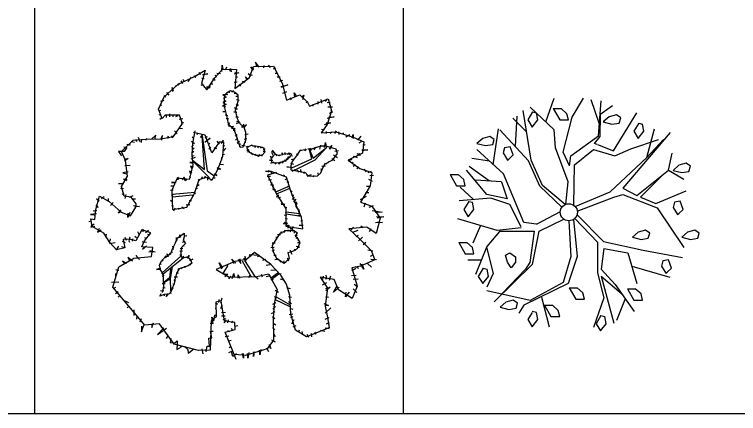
# Model space of a CAD drawing. Header units: millimetres. Extents: x -4017 to 59953, y -688 to 66564.
# Drawn here: x 28710 to 32914, y 9376 to 11690 of the extents above; entities that cross this region are included whole.
import ezdxf

# ---------------------------------------------------------------- set-up
doc = ezdxf.new("R2010")
doc.units = ezdxf.units.MM
doc.layers.add('www.cad-blocks.net', color=7, linetype='Continuous')

# ---------------------------------------------------------------- blocks, each defined once
blk = doc.blocks.new('A$C516926BB')
for p, q in [((31.2861, 38.5194), (31.2861, 0)), ((33.426, 38.5194), (33.426, 0)), ((0, 0), (62.4121, 0))]:
    blk.add_line(p, q)
blk = doc.blocks.new('A$C0AA8031D')
for p, q in [((0.9675, 1.7257), (0.9731, 1.6989)), ((0.9876, 1.6967), (0.9675, 1.7257)), ((0.7312, 1.6344), (0.7754, 1.6848)), ((0.7714, 1.671), (0.7736, 1.7089)), ((0.7736, 1.7089), (0.777, 1.6833)), ((0.7754, 1.6848), (0.8565, 1.6828)), ((0.7926, 1.6811), (0.8004, 1.6978)), ((0.8193, 1.6744), (0.8227, 1.6889)), ((0.8227, 1.6889), (0.826, 1.6688)), ((0.8565, 1.6828), (0.8466, 1.5732)), ((0.9326, 1.6374), (0.9564, 1.6998)), ((0.9408, 1.6978), (0.9575, 1.6844)), ((0.953, 1.6766), (0.9408, 1.6978)), ((0.9564, 1.6998), (1.0713, 1.7034)), ((1.0154, 1.7067), (1.0132, 1.6922)), ((1.04, 1.7078), (1.0533, 1.6944)), ((1.0713, 1.7034), (1.1221, 1.6038)), ((1.0723, 1.6878), (1.0845, 1.6922)), ((0.518, 1.5989), (0.6136, 1.6429)), ((0.6093, 1.6464), (0.6203, 1.6381)), ((0.6136, 1.6429), (0.6741, 1.6786)), ((0.641, 1.667), (0.6465, 1.6533)), ((0.6741, 1.6786), (0.6545, 1.6014)), ((0.6589, 1.6546), (0.6905, 1.6588)), ((0.6905, 1.6588), (0.6616, 1.6519)), ((0.7335, 1.6521), (0.7391, 1.6387)), ((0.7436, 1.6621), (0.7647, 1.6599)), ((0.8706, 1.6643), (0.8427, 1.6554)), ((0.8472, 1.6655), (0.8706, 1.6643)), ((0.8505, 1.6409), (0.8628, 1.6398)), ((0.9085, 1.6398), (0.9252, 1.6253)), ((0.9196, 1.6242), (0.9085, 1.6398)), ((0.9252, 1.6577), (0.9475, 1.6498)), ((0.9408, 1.6454), (0.9252, 1.6577)), ((1.0812, 1.661), (1.0923, 1.6621)), ((1.0934, 1.6398), (1.1113, 1.6398)), ((0.4361, 1.5239), (0.518, 1.5989)), ((0.524, 1.5927), (0.5185, 1.6023)), ((0.5461, 1.6023), (0.5364, 1.6175)), ((0.5557, 1.6092), (0.5474, 1.6243)), ((0.5928, 1.6381), (0.5749, 1.6133)), ((0.652, 1.5927), (0.6657, 1.5982)), ((0.6545, 1.6014), (0.6845, 1.5651)), ((0.6561, 1.6326), (0.6699, 1.6312)), ((0.6845, 1.5651), (0.7312, 1.6344)), ((0.7023, 1.5763), (0.7057, 1.6008)), ((0.7057, 1.6008), (0.719, 1.5997)), ((0.7202, 1.6309), (0.7324, 1.6209)), ((0.8427, 1.6097), (0.8617, 1.6119)), ((0.8466, 1.5732), (0.9326, 1.6374)), ((0.8895, 1.6153), (0.9062, 1.6097)), ((1.109, 1.6164), (1.1269, 1.6209)), ((1.1221, 1.6038), (1.1472, 1.5054)), ((0.4828, 1.5789), (0.4897, 1.5596)), ((0.4869, 1.5555), (0.4828, 1.5789)), ((0.502, 1.5927), (0.5062, 1.5844)), ((0.6845, 1.5852), (0.7023, 1.5763)), ((0.6934, 1.5707), (0.6845, 1.5852)), ((0.8222, 1.5599), (0.799, 1.5463)), ((0.8147, 1.5598), (0.8147, 1.548)), ((0.8454, 1.5521), (0.8222, 1.5599)), ((0.84, 1.5615), (0.8298, 1.5514)), ((0.8717, 1.5974), (0.8795, 1.5874)), ((1.1146, 1.5841), (1.1558, 1.5952)), ((1.1558, 1.5952), (1.1157, 1.5785)), ((1.1269, 1.5462), (1.1492, 1.5562)), ((0.4043, 1.4534), (0.4361, 1.5239)), ((0.4346, 1.5321), (0.447, 1.5252)), ((0.4498, 1.55), (0.4649, 1.5348)), ((0.7776, 1.5379), (0.7961, 1.5228)), ((0.8029, 1.5362), (0.7776, 1.5379)), ((0.7961, 1.5228), (0.7827, 1.5194)), ((0.7827, 1.5194), (0.7844, 1.5059)), ((0.7893, 1.5367), (0.7855, 1.5096)), ((0.8048, 1.5521), (0.7893, 1.5367)), ((0.799, 1.5463), (0.8029, 1.5362)), ((0.8433, 1.5447), (0.8551, 1.5464)), ((0.8667, 1.5347), (0.8454, 1.5521)), ((0.8534, 1.5278), (0.8686, 1.5278)), ((0.8667, 1.4999), (0.8667, 1.5347)), ((1.1472, 1.5054), (1.2254, 1.5357)), ((1.167, 1.5183), (1.1748, 1.5082)), ((1.1926, 1.5473), (1.2038, 1.5283)), ((1.196, 1.5239), (1.1926, 1.5473)), ((1.2254, 1.5357), (1.269, 1.4942)), ((1.2383, 1.5261), (1.2483, 1.535)), ((1.2483, 1.535), (1.2405, 1.5071)), ((0.4167, 1.4853), (0.4167, 1.4715)), ((0.4181, 1.5004), (0.436, 1.5046)), ((0.7961, 1.4806), (0.7759, 1.4722)), ((0.7759, 1.4722), (0.7928, 1.4688)), ((0.7945, 1.4991), (0.7776, 1.4924)), ((0.7776, 1.4924), (0.7844, 1.4873)), ((0.7844, 1.5059), (0.7945, 1.4991)), ((0.7844, 1.4873), (0.7961, 1.4806)), ((0.7855, 1.5096), (0.7855, 1.4689)), ((0.8512, 1.4477), (0.8667, 1.4999)), ((0.8568, 1.5093), (0.872, 1.5059)), ((0.8568, 1.484), (0.8686, 1.4772)), ((0.8669, 1.4722), (0.8568, 1.484)), ((1.2606, 1.4915), (1.2728, 1.4982)), ((1.269, 1.4942), (1.2813, 1.4713)), ((1.2813, 1.4713), (1.3891, 1.5127)), ((1.3029, 1.4703), (1.3018, 1.4826)), ((1.3296, 1.4979), (1.3296, 1.4827)), ((1.3515, 1.4878), (1.3481, 1.5096)), ((1.3733, 1.4979), (1.3834, 1.5113)), ((1.3834, 1.4911), (1.4002, 1.4945)), ((1.3891, 1.5127), (1.4086, 1.4426)), ((0.425, 1.3981), (0.4043, 1.4534)), ((0.4071, 1.4426), (0.4181, 1.4467)), ((0.7776, 1.4401), (0.7894, 1.4401)), ((0.7928, 1.4688), (0.7844, 1.4604)), ((0.7855, 1.4689), (0.7932, 1.438)), ((0.7932, 1.438), (0.8029, 1.3993)), ((0.8585, 1.4334), (0.8416, 1.4385)), ((0.8416, 1.4385), (0.8534, 1.4351)), ((0.845, 1.4604), (0.8602, 1.4553)), ((0.8619, 1.4503), (0.845, 1.4604)), ((0.8628, 1.3974), (0.8512, 1.4477)), ((1.4086, 1.4426), (1.3836, 1.364)), ((1.3868, 1.4659), (1.4137, 1.4676)), ((1.4137, 1.4356), (1.3952, 1.4272)), ((1.4053, 1.4457), (1.4137, 1.4356)), ((0.4071, 1.4206), (0.4181, 1.4247)), ((0.4126, 1.3958), (0.425, 1.4054)), ((0.4437, 1.4185), (0.425, 1.3981)), ((0.5262, 1.4192), (0.4437, 1.4185)), ((0.4498, 1.4054), (0.4511, 1.4164)), ((0.4704, 1.4082), (0.4704, 1.4261)), ((0.4883, 1.4082), (0.4897, 1.4206)), ((0.5048, 1.4096), (0.5185, 1.4164)), ((0.524, 1.3944), (0.5447, 1.3985)), ((0.5428, 1.3707), (0.5262, 1.4192)), ((0.7911, 1.4199), (0.8063, 1.4165)), ((0.7961, 1.3997), (0.8096, 1.3997)), ((0.8029, 1.3993), (0.8087, 1.3684)), ((0.8534, 1.4081), (0.8635, 1.4098)), ((0.8686, 1.4047), (0.8534, 1.4081)), ((0.8763, 1.3703), (0.8628, 1.3974)), ((1.4237, 1.4087), (1.3834, 1.3986)), ((1.3918, 1.4071), (1.4237, 1.4087)), ((0.4907, 1.2946), (0.5428, 1.3707)), ((0.5364, 1.3738), (0.5502, 1.3751)), ((0.8063, 1.3643), (0.8164, 1.3744)), ((0.8164, 1.3744), (0.8079, 1.3592)), ((0.8079, 1.3592), (0.8214, 1.3525)), ((0.8087, 1.3684), (0.8396, 1.3393)), ((0.8214, 1.3525), (0.84, 1.3525)), ((0.84, 1.3525), (0.8282, 1.3424)), ((0.8568, 1.3693), (0.8737, 1.3794)), ((0.8787, 1.3744), (0.8568, 1.3693)), ((0.8585, 1.3811), (0.8703, 1.3862)), ((0.8737, 1.3794), (0.8585, 1.3811)), ((0.9015, 1.3471), (0.8763, 1.3703)), ((0.8871, 1.3474), (0.9006, 1.366)), ((0.9158, 1.3626), (0.8871, 1.3474)), ((0.8989, 1.3457), (0.9158, 1.3626)), ((0.9111, 1.3181), (0.9015, 1.3471)), ((1.3836, 1.364), (1.3488, 1.3164)), ((1.4019, 1.3734), (1.3666, 1.3617)), ((1.3767, 1.3734), (1.4019, 1.3734)), ((0.4979, 1.3283), (0.5117, 1.3104)), ((0.5254, 1.3435), (0.5433, 1.3407)), ((0.6148, 1.3267), (0.6005, 1.2563)), ((0.6758, 1.3015), (0.6068, 1.3172)), ((0.6313, 1.3132), (0.6258, 1.3049)), ((0.6589, 1.3063), (0.6465, 1.2884)), ((0.8282, 1.3424), (0.8484, 1.3407)), ((0.8484, 1.3407), (0.8383, 1.3322)), ((0.8383, 1.3322), (0.8484, 1.3306)), ((0.8396, 1.3393), (0.8551, 1.3026)), ((0.8484, 1.3306), (0.8433, 1.3255)), ((0.8602, 1.3036), (0.8501, 1.2968)), ((0.9057, 1.3053), (0.9242, 1.3103)), ((0.9111, 1.2736), (0.9111, 1.3181)), ((1.3488, 1.3164), (1.4339, 1.3225)), ((1.3498, 1.3364), (1.3683, 1.3347)), ((1.3784, 1.323), (1.3784, 1.3129)), ((1.4103, 1.3196), (1.4002, 1.3112)), ((1.4288, 1.3129), (1.4372, 1.328)), ((1.4339, 1.3225), (1.5342, 1.2909)), ((1.4523, 1.3062), (1.4506, 1.3213)), ((1.4758, 1.3062), (1.4775, 1.3162)), ((1.4926, 1.2927), (1.5145, 1.3062)), ((1.5279, 1.286), (1.5347, 1.3062)), ((1.5347, 1.3062), (1.5347, 1.2826)), ((0.1886, 1.2083), (0.257, 1.2738)), ((0.2462, 1.2654), (0.2638, 1.261)), ((0.257, 1.2738), (0.33, 1.2784)), ((0.2726, 1.2786), (0.277, 1.2654)), ((0.2968, 1.2632), (0.288, 1.2896)), ((0.3053, 1.2788), (0.3026, 1.2595)), ((0.33, 1.2784), (0.4178, 1.2805)), ((0.3314, 1.2733), (0.3356, 1.2856)), ((0.3878, 1.3022), (0.3645, 1.2801)), ((0.3837, 1.2774), (0.3878, 1.3022)), ((0.4264, 1.3008), (0.4167, 1.2829)), ((0.4178, 1.2805), (0.4907, 1.2946)), ((0.4236, 1.2733), (0.4264, 1.3008)), ((0.4594, 1.2967), (0.4566, 1.2856)), ((0.4608, 1.2829), (0.4594, 1.2967)), ((0.48, 1.3008), (0.4855, 1.287)), ((0.5956, 1.2677), (0.6121, 1.254)), ((0.5997, 1.2925), (0.608, 1.287)), ((0.6585, 1.2976), (0.6859, 1.0945)), ((0.6713, 1.1036), (0.6585, 1.2976)), ((0.7043, 1.2843), (0.674, 1.2595)), ((0.6754, 1.287), (0.6878, 1.2953)), ((0.6897, 1.2624), (0.6758, 1.3015)), ((0.6767, 1.265), (0.7043, 1.2843)), ((0.7145, 1.1991), (0.6897, 1.2624)), ((0.7572, 1.2616), (0.7145, 1.1991)), ((0.7579, 1.2498), (0.7455, 1.2677)), ((0.7843, 1.2618), (0.7572, 1.2616)), ((0.7786, 1.2733), (0.7675, 1.2526)), ((0.7782, 1.1807), (0.7843, 1.2618)), ((0.8635, 1.285), (0.8518, 1.2732)), ((0.8551, 1.3026), (0.8667, 1.262)), ((0.8737, 1.2665), (0.8602, 1.2547)), ((0.8667, 1.262), (0.8783, 1.2329)), ((0.8957, 1.2349), (0.9111, 1.2736)), ((0.9023, 1.28), (0.9175, 1.2833)), ((0.904, 1.2631), (0.9107, 1.2614)), ((1.5342, 1.2909), (1.5966, 1.263)), ((1.5615, 1.2742), (1.58, 1.2961)), ((1.5699, 1.2574), (1.5834, 1.2658)), ((1.5966, 1.263), (1.589, 1.1981)), ((0.2023, 1.2346), (0.2199, 1.2302)), ((0.2199, 1.2302), (0.2045, 1.2082)), ((0.2199, 1.25), (0.2418, 1.2456)), ((0.6005, 1.2563), (0.597, 1.19)), ((0.597, 1.2347), (0.608, 1.2457)), ((0.5997, 1.2196), (0.6107, 1.2292)), ((0.696, 1.2498), (0.7029, 1.2554)), ((0.696, 1.2223), (0.7084, 1.2333)), ((0.7249, 1.2306), (0.7414, 1.2251)), ((0.7793, 1.2397), (0.7892, 1.2425)), ((0.7835, 1.2113), (0.7949, 1.2269)), ((0.877, 1.253), (0.8737, 1.2345)), ((0.8783, 1.2329), (0.8957, 1.2349)), ((0.8888, 1.2446), (0.9074, 1.2412)), ((0.9475, 1.2435), (0.9151, 1.2314)), ((0.9151, 1.2314), (0.9303, 1.2031)), ((0.9161, 1.2375), (0.9272, 1.2334)), ((0.9202, 1.2304), (0.9161, 1.2375)), ((0.9535, 1.2385), (0.9424, 1.2435)), ((0.9667, 1.2375), (0.9535, 1.2385)), ((0.9677, 1.2395), (0.9616, 1.2314)), ((0.9616, 1.2385), (0.9677, 1.2395)), ((0.993, 1.2344), (0.9667, 1.2375)), ((0.9839, 1.2375), (0.9798, 1.2284)), ((1.0172, 1.2274), (0.993, 1.2344)), ((1.0071, 1.2334), (0.995, 1.2274)), ((1.0112, 1.2213), (1.0233, 1.2233)), ((1.0223, 1.2031), (1.0172, 1.2274)), ((1.2571, 1.2233), (1.2529, 1.209)), ((1.2943, 1.2219), (1.2714, 1.2205)), ((1.2814, 1.2262), (1.2914, 1.2133)), ((1.3085, 1.2262), (1.2943, 1.2219)), ((1.302, 1.1687), (1.3822, 1.232)), ((1.3157, 1.2333), (1.3057, 1.2176)), ((1.3457, 1.2376), (1.3085, 1.2262)), ((1.3822, 1.232), (1.311, 1.1574)), ((1.3414, 1.2219), (1.3471, 1.2433)), ((1.3785, 1.2376), (1.3457, 1.2376)), ((1.3685, 1.2305), (1.3742, 1.259)), ((1.3742, 1.259), (1.3771, 1.229)), ((1.4356, 1.2219), (1.3785, 1.2376)), ((1.3971, 1.2219), (1.4099, 1.2419)), ((1.4099, 1.2419), (1.3985, 1.219)), ((1.4427, 1.1962), (1.4356, 1.2219)), ((1.5901, 1.2456), (1.6036, 1.249)), ((0.1715, 1.2082), (0.1891, 1.1818)), ((0.2045, 1.2082), (0.1715, 1.2082)), ((0.2121, 1.1544), (0.1886, 1.2083)), ((0.5956, 1.181), (0.6107, 1.1851)), ((0.597, 1.2003), (0.6093, 1.2085)), ((0.597, 1.19), (0.6042, 1.1279)), ((0.7491, 1.1034), (0.7782, 1.1807)), ((0.775, 1.19), (0.7878, 1.1928)), ((0.9293, 1.2172), (0.9161, 1.2142)), ((0.9161, 1.2142), (0.9242, 1.2162)), ((0.9333, 1.2071), (0.9181, 1.2041)), ((0.9303, 1.2031), (0.9697, 1.1869)), ((0.9424, 1.2021), (0.9384, 1.194)), ((0.9525, 1.194), (0.9454, 1.1879)), ((0.9697, 1.1909), (0.9576, 1.1859)), ((0.9697, 1.1869), (1.0061, 1.1869)), ((0.993, 1.1909), (0.9818, 1.1778)), ((0.9818, 1.1778), (0.9869, 1.1879)), ((1.0031, 1.1909), (1.0031, 1.1808)), ((1.0061, 1.1869), (1.0223, 1.2031)), ((1.0243, 1.2081), (1.0112, 1.2051)), ((1.0122, 1.2112), (1.0243, 1.2081)), ((1.0526, 1.1788), (1.0668, 1.1747)), ((1.0658, 1.1687), (1.0526, 1.1788)), ((1.0587, 1.1707), (1.0708, 1.1818)), ((1.0648, 1.2152), (1.0789, 1.194)), ((1.0648, 1.197), (1.0648, 1.2102)), ((1.0708, 1.1818), (1.0648, 1.197)), ((1.0718, 1.197), (1.0769, 1.2031)), ((1.0779, 1.1869), (1.083, 1.197)), ((1.0789, 1.194), (1.1022, 1.1849)), ((1.0911, 1.1909), (1.088, 1.1808)), ((1.1022, 1.1849), (1.1416, 1.196)), ((1.1022, 1.1879), (1.1072, 1.1818)), ((1.1224, 1.199), (1.1244, 1.1889)), ((1.1244, 1.1869), (1.1224, 1.199)), ((1.1416, 1.1909), (1.1396, 1.201)), ((1.1416, 1.196), (1.177, 1.194)), ((1.1507, 1.1899), (1.1608, 1.2)), ((1.1568, 1.1778), (1.1598, 1.1666)), ((1.1629, 1.1889), (1.1699, 1.199)), ((1.1659, 1.1828), (1.1699, 1.1788)), ((1.177, 1.194), (1.1679, 1.1758)), ((1.1699, 1.1849), (1.1811, 1.1828)), ((1.2086, 1.1876), (1.1801, 1.1504)), ((1.2057, 1.1933), (1.2157, 1.189)), ((1.2243, 1.2133), (1.2086, 1.1876)), ((1.2629, 1.2176), (1.2243, 1.2133)), ((1.2272, 1.219), (1.2314, 1.2105)), ((1.2817, 1.2173), (1.302, 1.1687)), ((1.2941, 1.1653), (1.2817, 1.2173)), ((1.4156, 1.159), (1.4427, 1.1962)), ((1.4199, 1.1876), (1.4427, 1.1733)), ((1.4285, 1.209), (1.4499, 1.2133)), ((1.589, 1.1981), (1.5055, 1.1582)), ((1.5582, 1.1733), (1.5363, 1.1784)), ((1.5414, 1.18), (1.5582, 1.1733)), ((1.575, 1.1851), (1.5582, 1.1935)), ((1.5666, 1.1985), (1.575, 1.1851)), ((1.5851, 1.217), (1.6204, 1.217)), ((1.6204, 1.217), (1.5868, 1.212)), ((0.2045, 1.1642), (0.2287, 1.1664)), ((0.2287, 1.1664), (0.2067, 1.151)), ((0.2249, 1.0653), (0.2121, 1.1544)), ((0.585, 1.1446), (0.6049, 1.1389)), ((0.6077, 1.1432), (0.585, 1.1446)), ((0.5928, 1.1645), (0.619, 1.1741)), ((0.6018, 1.1567), (0.6713, 1.1036)), ((0.6036, 1.1512), (0.7006, 1.0542)), ((0.7708, 1.1574), (0.7708, 1.1744)), ((1.0678, 1.1555), (1.0486, 1.1575)), ((1.0486, 1.1575), (1.0617, 1.1575)), ((1.0557, 1.1393), (1.0698, 1.1464)), ((1.0729, 1.1464), (1.0557, 1.1393)), ((1.0638, 1.1424), (1.0587, 1.1707)), ((1.0992, 1.1403), (1.0638, 1.1424)), ((1.082, 1.1343), (1.087, 1.1444)), ((1.0911, 1.1444), (1.082, 1.1343)), ((1.1376, 1.1515), (1.0992, 1.1403)), ((1.1133, 1.1484), (1.1042, 1.1343)), ((1.1042, 1.1343), (1.1072, 1.1454)), ((1.1285, 1.1525), (1.1234, 1.1393)), ((1.1234, 1.1393), (1.1244, 1.1494)), ((1.1457, 1.1515), (1.1356, 1.1565)), ((1.1679, 1.1758), (1.1376, 1.1515)), ((1.1376, 1.1575), (1.1457, 1.1515)), ((1.1527, 1.1586), (1.1467, 1.1666)), ((1.1507, 1.1656), (1.1527, 1.1586)), ((1.1598, 1.1666), (1.1558, 1.1737)), ((1.1701, 1.1404), (1.1872, 1.1347)), ((1.1801, 1.1504), (1.1729, 1.1247)), ((1.1758, 1.1619), (1.19, 1.1647)), ((1.1777, 1.1122), (1.2941, 1.1653)), ((1.311, 1.1574), (1.1924, 1.0975)), ((1.3585, 1.1119), (1.3714, 1.1362)), ((1.3671, 1.139), (1.3813, 1.1362)), ((1.3714, 1.1362), (1.4156, 1.159)), ((1.3913, 1.1504), (1.3871, 1.139)), ((1.4099, 1.1676), (1.427, 1.1562)), ((1.5055, 1.1582), (1.5722, 1.1087)), ((1.5061, 1.1531), (1.5279, 1.1632)), ((1.5263, 1.138), (1.5347, 1.1464)), ((0.2089, 1.1268), (0.2396, 1.129)), ((0.6042, 1.1279), (0.5819, 1.0453)), ((0.5836, 1.0935), (0.5907, 1.0779)), ((0.5978, 1.0836), (0.5836, 1.0935)), ((0.5893, 1.1219), (0.5978, 1.1077)), ((0.6063, 1.1162), (0.5893, 1.1219)), ((0.6859, 1.0945), (0.7262, 1.0689)), ((0.7158, 1.0437), (0.7491, 1.1034)), ((0.7651, 1.1049), (0.7452, 1.1134)), ((0.7452, 1.1063), (0.7651, 1.1049)), ((0.7623, 1.1333), (0.7807, 1.1318)), ((1.0453, 1.0971), (1.0412, 1.0849)), ((1.0412, 1.093), (1.0453, 1.0971)), ((1.0642, 1.093), (1.0561, 1.0822)), ((1.1801, 1.1119), (1.1486, 1.119)), ((1.1486, 1.119), (1.1772, 1.1176)), ((1.1729, 1.1247), (1.1729, 1.1004)), ((1.1729, 1.1004), (1.2286, 1.0919)), ((1.1958, 1.1004), (1.1786, 1.0919)), ((1.2086, 1.1019), (1.2172, 1.0876)), ((1.2286, 1.1033), (1.2314, 1.0862)), ((1.3457, 1.0847), (1.3585, 1.1119)), ((1.3457, 1.109), (1.3514, 1.0947)), ((1.3528, 1.1219), (1.3728, 1.1247)), ((1.5347, 1.1229), (1.5481, 1.1313)), ((1.5548, 1.1094), (1.5666, 1.1178)), ((1.5722, 1.1087), (1.6426, 1.0863)), ((1.5968, 1.106), (1.6103, 1.0892)), ((0.189, 1.0042), (0.2249, 1.0653)), ((0.2287, 1.0894), (0.1979, 1.0828)), ((0.1979, 1.0828), (0.2199, 1.0784)), ((0.5116, 1.0528), (0.4811, 0.9823)), ((0.5819, 1.0453), (0.5116, 1.0528)), ((0.5156, 1.0595), (0.517, 1.0439)), ((0.5241, 1.0467), (0.5156, 1.0595)), ((0.5524, 1.0581), (0.5411, 1.0439)), ((0.5595, 1.0382), (0.5524, 1.0581)), ((0.5836, 1.0637), (0.5879, 1.0538)), ((0.6401, 1.0457), (0.6805, 1.0582)), ((0.6573, 1.0609), (0.6545, 1.0481)), ((0.6758, 1.0637), (0.6673, 1.0496)), ((0.6805, 1.0582), (0.7158, 1.0437)), ((0.6857, 1.0581), (0.6885, 1.041)), ((0.7197, 1.0552), (0.7339, 1.0552)), ((0.7424, 1.068), (0.7297, 1.0779)), ((0.7297, 1.0737), (0.7424, 1.068)), ((1.0587, 1.0911), (1.0262, 1.0908)), ((1.0344, 1.0645), (1.0534, 1.0645)), ((1.0898, 1.0859), (1.0372, 1.0693)), ((1.0372, 1.0693), (1.0909, 0.9562)), ((1.1468, 1.0593), (1.0587, 1.0911)), ((1.1307, 1.0618), (1.1361, 1.0727)), ((1.1388, 1.0455), (1.151, 1.051)), ((1.1704, 0.9825), (1.1468, 1.0593)), ((1.2286, 1.0919), (1.26, 1.0833)), ((1.2514, 1.089), (1.2457, 1.0804)), ((1.26, 1.0833), (1.27, 1.0647)), ((1.2714, 1.0661), (1.27, 1.0733)), ((1.27, 1.0647), (1.3271, 1.0661)), ((1.29, 1.0719), (1.2714, 1.0661)), ((1.3057, 1.069), (1.3014, 1.059)), ((1.3271, 1.0661), (1.3457, 1.0847)), ((1.33, 1.0847), (1.3314, 1.0676)), ((1.622, 1.0859), (1.6405, 1.0926)), ((1.6304, 1.0674), (1.6523, 1.0707)), ((1.6426, 1.0863), (1.6324, 1.0079)), ((0.2023, 1.019), (0.1715, 1.019)), ((0.2221, 1.0432), (0.2001, 1.0476)), ((0.2001, 1.0476), (0.2177, 1.0388)), ((0.5057, 1.0297), (0.4787, 1.0283)), ((0.4787, 1.0283), (0.4986, 1.0254)), ((0.5666, 1.0467), (0.5595, 1.0382)), ((0.6123, 0.9631), (0.6401, 1.0457)), ((0.629, 1.0084), (0.6403, 1.0155)), ((0.6347, 1.0467), (0.6418, 1.0368)), ((0.7056, 1.0481), (0.7098, 1.0396)), ((1.0425, 1.0428), (1.0602, 1.0455)), ((1.0642, 1.0252), (1.0561, 1.0116)), ((1.0561, 1.0116), (1.0697, 1.0143)), ((1.0697, 1.0143), (1.0656, 1.0008)), ((1.1497, 1.0306), (1.1605, 1.0306)), ((1.6236, 1.0465), (1.6438, 1.0353)), ((0.1825, 0.9948), (0.2001, 0.9926)), ((0.2043, 0.9489), (0.189, 1.0042)), ((0.4901, 0.9829), (0.4745, 0.9815)), ((0.4915, 1.007), (0.4759, 1.007)), ((0.4811, 0.9823), (0.486, 0.8715)), ((0.4829, 0.9591), (0.6146, 0.9719)), ((0.6091, 0.9715), (0.6191, 0.9644)), ((0.6191, 0.9928), (0.6304, 0.9942)), ((1.0656, 1.0008), (1.071, 0.9994)), ((1.071, 0.9994), (1.0683, 0.9872)), ((1.0683, 0.9872), (1.0859, 0.9845)), ((1.0846, 0.9737), (1.1577, 1.0048)), ((1.0901, 0.9627), (1.1632, 0.992)), ((1.151, 1.0062), (1.1646, 1.0035)), ((1.17, 0.9804), (1.1809, 0.9763)), ((1.2008, 0.9003), (1.1704, 0.9825)), ((1.6324, 1.0079), (1.5778, 0.9128)), ((1.6057, 0.9703), (1.6259, 0.9703)), ((1.6124, 1.0062), (1.6326, 1.0062)), ((0.04, 0.8706), (0.061, 0.9491)), ((0.044, 0.9354), (0.0594, 0.9222)), ((0.061, 0.9491), (0.1167, 0.9171)), ((0.0879, 0.9442), (0.0726, 0.9332)), ((0.1121, 0.9354), (0.1121, 0.9178)), ((0.1935, 0.9596), (0.2045, 0.9662)), ((0.2462, 0.9425), (0.2043, 0.9489)), ((0.2111, 0.9354), (0.2155, 0.9574)), ((0.2352, 0.942), (0.2572, 0.953)), ((0.2736, 0.9036), (0.2462, 0.9425)), ((0.2484, 0.9332), (0.2704, 0.9332)), ((0.4801, 0.9488), (0.4886, 0.9573)), ((0.4848, 0.9444), (0.6018, 0.9554)), ((0.5684, 0.8843), (0.6123, 0.9631)), ((0.6035, 0.9531), (0.5978, 0.9375)), ((1.1036, 0.9533), (1.09, 0.9424)), ((1.0909, 0.9562), (1.1442, 0.8768)), ((1.0968, 0.9397), (1.1131, 0.9424)), ((1.1768, 0.956), (1.1904, 0.9546)), ((1.1822, 0.9288), (1.1931, 0.9438)), ((1.1904, 0.9139), (1.2026, 0.9302)), ((1.5766, 0.93), (1.6124, 0.9479)), ((0.0396, 0.898), (0.0528, 0.8826)), ((0.1167, 0.9171), (0.1875, 0.8555)), ((0.1407, 0.9112), (0.1253, 0.8936)), ((0.2417, 0.8344), (0.2724, 0.8846)), ((0.2594, 0.8936), (0.2946, 0.8892)), ((0.2946, 0.8892), (0.266, 0.887)), ((0.2724, 0.8846), (0.2736, 0.9036)), ((0.4745, 0.9247), (0.4858, 0.9162)), ((0.4801, 0.8935), (0.4901, 0.8907)), ((0.486, 0.8715), (0.5684, 0.8843)), ((0.5397, 0.8864), (0.5539, 0.8765)), ((0.5638, 0.8992), (0.585, 0.8978)), ((0.585, 0.8978), (0.5652, 0.8963)), ((0.5822, 0.9233), (0.595, 0.9233)), ((1.1266, 0.9071), (1.1171, 0.9017)), ((1.1171, 0.9017), (1.1375, 0.9017)), ((1.1348, 0.8827), (1.1497, 0.8841)), ((1.2066, 0.9031), (1.1999, 0.8908)), ((1.1999, 0.8908), (1.208, 0.88)), ((1.2338, 0.8262), (1.2008, 0.9003)), ((1.2012, 0.9166), (1.2066, 0.9031)), ((1.5778, 0.9128), (1.6429, 0.8904)), ((1.6035, 0.9076), (1.5967, 0.8852)), ((1.6281, 0.8852), (1.6527, 0.8941)), ((1.6429, 0.8904), (1.6907, 0.8205)), ((0.044, 0.8452), (0.0088, 0.843)), ((0.0088, 0.843), (0.0308, 0.8408)), ((0.0242, 0.8628), (0.0462, 0.865)), ((0.0351, 0.8124), (0.04, 0.8706)), ((0.1715, 0.8496), (0.1847, 0.8694)), ((0.1869, 0.8606), (0.1715, 0.8496)), ((0.1875, 0.8555), (0.2417, 0.8344)), ((0.2374, 0.854), (0.2265, 0.8254)), ((0.2265, 0.8254), (0.2287, 0.8496)), ((0.4986, 0.8793), (0.4915, 0.8609)), ((0.5156, 0.8793), (0.5241, 0.8708)), ((1.1388, 0.8583), (1.1456, 0.8556)), ((1.1442, 0.8768), (1.1437, 0.7741)), ((1.1449, 0.8584), (1.2235, 0.8475)), ((1.1467, 0.8456), (1.2309, 0.8328)), ((1.208, 0.88), (1.2161, 0.8732)), ((1.2161, 0.8732), (1.2202, 0.8596)), ((1.2202, 0.8596), (1.2161, 0.8461)), ((1.6438, 0.865), (1.702, 0.856)), ((1.702, 0.856), (1.6617, 0.8538)), ((0.0154, 0.8034), (0, 0.799)), ((0.0192, 0.7717), (0.0107, 0.8176)), ((0.0107, 0.8176), (0.0351, 0.8124)), ((1.1334, 0.8406), (1.147, 0.8366)), ((1.1388, 0.8203), (1.151, 0.8162)), ((1.2134, 0.8379), (1.2297, 0.8393)), ((1.2311, 0.8054), (1.2405, 0.8081)), ((1.2425, 0.7587), (1.2338, 0.8262)), ((1.6907, 0.8205), (1.6685, 0.7311)), ((1.6706, 0.8314), (1.7132, 0.8291)), ((1.7132, 0.8291), (1.6729, 0.8202)), ((1.6751, 0.8), (1.7042, 0.7955)), ((0.011, 0.7682), (0.0352, 0.7748)), ((0.0132, 0.7726), (0.011, 0.7682)), ((0.0308, 0.7858), (0.0132, 0.7726)), ((0.0857, 0.7331), (0.0192, 0.7717)), ((0.0594, 0.7616), (0.0506, 0.7396)), ((0.3122, 0.7572), (0.3122, 0.7418)), ((1.1388, 0.7972), (1.1307, 0.7877)), ((1.1307, 0.7877), (1.151, 0.7931)), ((1.1437, 0.7741), (1.2425, 0.7587)), ((1.151, 0.7931), (1.1456, 0.7782)), ((1.1456, 0.7782), (1.1605, 0.7796)), ((1.1605, 0.7796), (1.1551, 0.7646)), ((1.1551, 0.7646), (1.166, 0.7714)), ((1.166, 0.7714), (1.17, 0.7606)), ((1.17, 0.7606), (1.1836, 0.7606)), ((1.1836, 0.7606), (1.1863, 0.7728)), ((1.2202, 0.7796), (1.2433, 0.7796)), ((1.6141, 0.7685), (1.5101, 0.7595)), ((1.5101, 0.7595), (1.5687, 0.7019)), ((1.5363, 0.7686), (1.5206, 0.7507)), ((1.5788, 0.7754), (1.5923, 0.7664)), ((1.6685, 0.7311), (1.6141, 0.7685)), ((1.637, 0.7597), (1.6281, 0.7417)), ((1.7042, 0.7955), (1.6639, 0.7933)), ((0.0506, 0.7396), (0.0704, 0.7528)), ((0.1213, 0.6793), (0.0857, 0.7331)), ((0.1011, 0.7286), (0.0967, 0.711)), ((0.266, 0.7154), (0.277, 0.7088)), ((0.3072, 0.7538), (0.2726, 0.6886)), ((0.2814, 0.744), (0.2902, 0.7286)), ((0.2902, 0.7286), (0.2946, 0.7242)), ((0.3587, 0.7353), (0.3072, 0.7538)), ((0.3226, 0.689), (0.3587, 0.7353)), ((0.3276, 0.7374), (0.3452, 0.7506)), ((0.3408, 0.7286), (0.354, 0.7242)), ((0.5127, 0.7051), (0.5468, 0.7302)), ((0.5273, 0.706), (0.5284, 0.7235)), ((0.5284, 0.7235), (0.5317, 0.7104)), ((0.5468, 0.7302), (0.5536, 0.7347)), ((0.5678, 0.7181), (0.5514, 0.7148)), ((0.5525, 0.7203), (0.5678, 0.7181)), ((0.5536, 0.7347), (0.5536, 0.712)), ((1.1102, 0.7331), (1.0899, 0.7034)), ((1.0945, 0.7253), (1.1133, 0.7253)), ((1.1461, 0.7472), (1.1102, 0.7331)), ((1.1148, 0.744), (1.1195, 0.7315)), ((1.1383, 0.7503), (1.132, 0.7362)), ((1.1648, 0.7487), (1.1383, 0.7472)), ((1.1554, 0.7534), (1.1554, 0.7425)), ((1.1898, 0.7472), (1.1648, 0.7487)), ((1.1742, 0.7534), (1.1664, 0.7394)), ((1.1851, 0.7425), (1.1835, 0.755)), ((1.2117, 0.7331), (1.1898, 0.7472)), ((1.1929, 0.7347), (1.196, 0.7472)), ((1.1976, 0.7159), (1.2117, 0.7331)), ((1.2132, 0.7019), (1.1976, 0.7159)), ((1.2023, 0.7253), (1.2101, 0.719)), ((1.5318, 0.7395), (1.5631, 0.7507)), ((1.5631, 0.7193), (1.5497, 0.7126)), ((0.1517, 0.678), (0.1187, 0.6714)), ((0.1231, 0.7), (0.1209, 0.6868)), ((0.1609, 0.6364), (0.1213, 0.6793)), ((0.1935, 0.6868), (0.2111, 0.6802)), ((0.236, 0.6992), (0.1982, 0.6961)), ((0.1982, 0.6961), (0.2081, 0.6489)), ((0.2089, 0.711), (0.2155, 0.6934)), ((0.2374, 0.711), (0.2309, 0.689)), ((0.2309, 0.689), (0.2352, 0.6824)), ((0.2726, 0.6886), (0.236, 0.6992)), ((0.2528, 0.7), (0.2506, 0.6868)), ((0.3067, 0.6551), (0.3226, 0.689)), ((0.3098, 0.6863), (0.3349, 0.6821)), ((0.3223, 0.7094), (0.3349, 0.7031)), ((0.4854, 0.6437), (0.5036, 0.6778)), ((0.5036, 0.6778), (0.5127, 0.7051)), ((0.5088, 0.6853), (0.5088, 0.7093)), ((0.5088, 0.7093), (0.5109, 0.6918)), ((0.5604, 0.6733), (0.5377, 0.6505)), ((0.5437, 0.6809), (0.559, 0.6864)), ((0.5536, 0.712), (0.5468, 0.6915)), ((0.5468, 0.6915), (0.5604, 0.6733)), ((1.0899, 0.7034), (1.0649, 0.6628)), ((1.0649, 0.6784), (1.0805, 0.6769)), ((1.0867, 0.7128), (1.0899, 0.6972)), ((1.2038, 0.7019), (1.2117, 0.7097)), ((1.2117, 0.68), (1.2241, 0.68)), ((1.2117, 0.6456), (1.2257, 0.68)), ((1.2257, 0.68), (1.2132, 0.7019)), ((1.2132, 0.6909), (1.2179, 0.6972)), ((1.5878, 0.7104), (1.5654, 0.6902)), ((1.5687, 0.7019), (1.6382, 0.6335)), ((1.6079, 0.679), (1.5923, 0.6655)), ((0.1715, 0.6582), (0.1583, 0.6362)), ((0.2081, 0.6489), (0.1609, 0.6364)), ((0.1891, 0.656), (0.2067, 0.6516)), ((0.3702, 0.6502), (0.3067, 0.6551)), ((0.3119, 0.6402), (0.3349, 0.6611)), ((0.3244, 0.6549), (0.3119, 0.6402)), ((0.3538, 0.6339), (0.3852, 0.6255)), ((0.3639, 0.5975), (0.3702, 0.6502)), ((0.4763, 0.6164), (0.4854, 0.6437)), ((0.4913, 0.6383), (0.4869, 0.6579)), ((0.4869, 0.6579), (0.4913, 0.6481)), ((0.5284, 0.6295), (0.5426, 0.6306)), ((0.5306, 0.6459), (0.5448, 0.6448)), ((0.5377, 0.6505), (0.5332, 0.6301)), ((0.547, 0.6667), (0.5514, 0.6579)), ((1.0571, 0.6503), (1.0758, 0.6519)), ((1.0649, 0.6628), (1.0696, 0.6253)), ((1.0649, 0.6315), (1.0774, 0.6362)), ((1.1664, 0.6347), (1.1789, 0.6128)), ((1.1789, 0.6128), (1.1711, 0.6331)), ((1.1835, 0.63), (1.2117, 0.6456)), ((1.1914, 0.6409), (1.1976, 0.6315)), ((1.2226, 0.6519), (1.2038, 0.6565)), ((1.2085, 0.6503), (1.2226, 0.6519)), ((1.6191, 0.6364), (1.6482, 0.6319)), ((1.6382, 0.6335), (1.6603, 0.5783)), ((0.2532, 0.571), (0.2259, 0.5919)), ((0.2259, 0.5919), (0.2385, 0.5731)), ((0.2599, 0.5885), (0.3639, 0.5975)), ((0.272, 0.6045), (0.2825, 0.5919)), ((0.293, 0.5815), (0.272, 0.6045)), ((0.3852, 0.6255), (0.3475, 0.6234)), ((0.4218, 0.5732), (0.4445, 0.5959)), ((0.5341, 0.6008), (0.4254, 0.5033)), ((0.5464, 0.5895), (0.4315, 0.4961)), ((0.441, 0.6022), (0.4487, 0.5912)), ((0.4445, 0.5959), (0.4763, 0.6164)), ((0.4585, 0.5967), (0.4552, 0.6142)), ((0.4552, 0.6142), (0.4596, 0.5989)), ((0.4661, 0.6175), (0.4749, 0.6131)), ((0.476, 0.6273), (0.4858, 0.624)), ((0.5284, 0.6076), (0.5394, 0.6087)), ((0.5332, 0.6301), (0.5332, 0.6028)), ((0.5332, 0.6028), (0.5445, 0.5914)), ((0.5503, 0.5989), (0.5372, 0.5869)), ((0.5445, 0.5914), (0.5695, 0.5959)), ((0.5695, 0.5959), (0.5877, 0.5846)), ((0.571, 0.5891), (0.582, 0.6044)), ((0.582, 0.6044), (0.5743, 0.5869)), ((0.8976, 0.5893), (0.9117, 0.5716)), ((0.9117, 0.5716), (0.9064, 0.5999)), ((0.9611, 0.6213), (0.9155, 0.5803)), ((0.9877, 0.6035), (0.9312, 0.6088)), ((0.9312, 0.6088), (0.9418, 0.5999)), ((1.0536, 0.5544), (0.9611, 0.6213)), ((0.9789, 0.5982), (0.9877, 0.6035)), ((1.0696, 0.6253), (1.0883, 0.5878)), ((1.0742, 0.6065), (1.0867, 0.6065)), ((1.1601, 0.5753), (1.1539, 0.5894)), ((1.157, 0.6222), (1.1835, 0.63)), ((1.1648, 0.5862), (1.157, 0.6222)), ((1.6505, 0.6073), (1.6326, 0.5983)), ((0.1738, 0.5378), (0.2599, 0.5885)), ((0.2196, 0.5584), (0.1945, 0.571)), ((0.1945, 0.571), (0.2092, 0.5542)), ((0.4104, 0.5482), (0.4218, 0.5732)), ((0.415, 0.5209), (0.4104, 0.5482)), ((0.4126, 0.5584), (0.4203, 0.553)), ((0.4257, 0.5781), (0.4301, 0.5705)), ((0.5968, 0.5596), (0.5763, 0.5436)), ((0.5907, 0.5475), (0.582, 0.5519)), ((0.5831, 0.5552), (0.5907, 0.5475)), ((0.5842, 0.5781), (0.6038, 0.5825)), ((0.6038, 0.5825), (0.5863, 0.5738)), ((0.5877, 0.5846), (0.5968, 0.5596)), ((0.8467, 0.5703), (0.7389, 0.5235)), ((0.7562, 0.5626), (0.775, 0.5332)), ((0.7708, 0.5248), (0.7562, 0.5626)), ((0.8002, 0.5521), (0.8044, 0.5437)), ((0.8305, 0.5822), (0.8534, 0.5593)), ((0.8428, 0.5557), (0.8305, 0.5822)), ((0.9155, 0.5803), (0.8467, 0.5703)), ((0.8658, 0.5805), (0.8817, 0.5575)), ((0.8817, 0.5575), (0.8782, 0.584)), ((0.89, 0.5728), (0.9423, 0.4813)), ((0.903, 0.5761), (0.9629, 0.4824)), ((1.0089, 0.5769), (1.0266, 0.5822)), ((1.0284, 0.5486), (1.0602, 0.5539)), ((1.1136, 0.49), (1.0536, 0.5544)), ((1.0789, 0.5815), (1.1023, 0.5831)), ((1.0883, 0.5878), (1.1336, 0.5597)), ((1.1148, 0.5753), (1.1086, 0.5659)), ((1.132, 0.5737), (1.1289, 0.5628)), ((1.1336, 0.5597), (1.1445, 0.569)), ((1.1445, 0.569), (1.1648, 0.5862)), ((1.1508, 0.5815), (1.1601, 0.5753)), ((1.5967, 0.5244), (1.5743, 0.558)), ((1.6603, 0.5783), (1.5768, 0.5425)), ((1.5855, 0.5557), (1.5967, 0.5244)), ((1.6169, 0.558), (1.6415, 0.5356)), ((1.637, 0.5826), (1.6706, 0.5804)), ((0.1383, 0.4199), (0.1738, 0.5378)), ((0.1568, 0.5227), (0.1735, 0.5185)), ((0.4159, 0.5311), (0.3929, 0.5224)), ((0.3929, 0.5224), (0.4181, 0.5246)), ((0.4263, 0.5027), (0.415, 0.5209)), ((0.4746, 0.5269), (0.4684, 0.4756)), ((0.4736, 0.4694), (0.4849, 0.5392)), ((0.5066, 0.506), (0.5175, 0.5016)), ((0.5241, 0.5277), (0.5104, 0.5027)), ((0.5208, 0.5289), (0.5164, 0.518)), ((0.5468, 0.5345), (0.5241, 0.5277)), ((0.5328, 0.5344), (0.5415, 0.5289)), ((0.5763, 0.5436), (0.5468, 0.5345)), ((0.5557, 0.5442), (0.559, 0.5344)), ((0.7389, 0.5235), (0.815, 0.4781)), ((0.8044, 0.5437), (0.7771, 0.4997)), ((1.0566, 0.5186), (1.0849, 0.5204)), ((1.5768, 0.5425), (1.5268, 0.5326)), ((1.5268, 0.5326), (1.5574, 0.4261)), ((1.5273, 0.5176), (1.5497, 0.5311)), ((1.5475, 0.54), (1.5654, 0.5311)), ((0.1547, 0.4997), (0.1547, 0.4724)), ((0.4224, 0.5016), (0.4334, 0.5005)), ((0.4377, 0.4907), (0.4246, 0.483)), ((0.4331, 0.4799), (0.4263, 0.5027)), ((0.4331, 0.4504), (0.4331, 0.4799)), ((0.4684, 0.4756), (0.4346, 0.4479)), ((0.4346, 0.4479), (0.4695, 0.4694)), ((0.4695, 0.4694), (0.4756, 0.3986)), ((0.4756, 0.3986), (0.4736, 0.4694)), ((0.4935, 0.4633), (0.5022, 0.4579)), ((0.5013, 0.4731), (0.4945, 0.4413)), ((0.4957, 0.4797), (0.5142, 0.4808)), ((0.5104, 0.5027), (0.5013, 0.4731)), ((0.7771, 0.4997), (0.8065, 0.4955)), ((0.8065, 0.4955), (0.7897, 0.4808)), ((0.8232, 0.485), (0.8107, 0.4682)), ((0.815, 0.4781), (0.9744, 0.4821)), ((0.8322, 0.4708), (0.8411, 0.4991)), ((0.8411, 0.4991), (0.8428, 0.4797)), ((0.8658, 0.4921), (0.8746, 0.4726)), ((0.8658, 0.4726), (0.8658, 0.4921)), ((0.9294, 0.4761), (0.9347, 0.4903)), ((0.9665, 0.4832), (0.9824, 0.4691)), ((0.9744, 0.4821), (1.0419, 0.4976)), ((1.0001, 0.4956), (1.0054, 0.4797)), ((1.0284, 0.4832), (1.0549, 0.4885)), ((1.0419, 0.4976), (1.094, 0.4074)), ((1.0566, 0.4747), (1.0969, 0.5042)), ((1.0584, 0.4638), (1.0725, 0.4673)), ((1.061, 0.466), (1.1023, 0.4976)), ((1.0937, 0.4956), (1.1167, 0.4991)), ((1.1114, 0.4691), (1.1309, 0.4638)), ((1.1464, 0.4376), (1.1136, 0.49)), ((1.3435, 0.4784), (1.3859, 0.4152)), ((1.4247, 0.4655), (1.3435, 0.4784)), ((1.3606, 0.485), (1.357, 0.4655)), ((1.375, 0.4907), (1.3795, 0.4661)), ((1.3795, 0.4661), (1.375, 0.4728)), ((1.4019, 0.484), (1.3952, 0.4594)), ((1.4495, 0.4049), (1.4247, 0.4655)), ((1.5251, 0.4885), (1.5519, 0.4907)), ((1.534, 0.4661), (1.5631, 0.4683)), ((0.1316, 0.4493), (0.1735, 0.4514)), ((0.4263, 0.389), (0.4354, 0.4231)), ((0.4268, 0.4404), (0.4399, 0.4469)), ((0.4432, 0.4393), (0.4268, 0.4404)), ((0.4354, 0.4231), (0.4331, 0.4504)), ((0.4945, 0.4413), (0.4809, 0.4072)), ((0.4869, 0.4404), (0.4978, 0.4382)), ((1.1659, 0.3715), (1.1464, 0.4376)), ((1.38, 0.4461), (1.3535, 0.4319)), ((1.4198, 0.3921), (1.44, 0.4258)), ((1.4534, 0.4213), (1.4198, 0.3921)), ((1.5574, 0.4261), (1.5283, 0.3542)), ((1.5407, 0.437), (1.5564, 0.4258)), ((0.3239, 0.1998), (0.1383, 0.4199)), ((0.1421, 0.4137), (0.1568, 0.42)), ((0.1547, 0.3843), (0.1693, 0.3948)), ((0.4127, 0.3685), (0.4195, 0.3844)), ((0.4148, 0.401), (0.4345, 0.3988)), ((0.429, 0.4185), (0.4432, 0.4174)), ((0.4366, 0.3802), (0.4377, 0.3704)), ((0.4695, 0.3821), (0.4377, 0.3776)), ((0.4596, 0.3813), (0.4487, 0.366)), ((0.4487, 0.366), (0.4563, 0.3791)), ((0.4809, 0.4072), (0.4695, 0.3821)), ((0.4749, 0.3835), (0.4705, 0.389)), ((0.4716, 0.3955), (0.4749, 0.3835)), ((0.4804, 0.4185), (0.4869, 0.4098)), ((1.094, 0.4074), (1.0757, 0.3262)), ((1.0814, 0.4036), (1.1008, 0.3913)), ((1.1468, 0.4178), (1.168, 0.4125)), ((1.3859, 0.4152), (1.3718, 0.311)), ((1.4012, 0.4196), (1.3765, 0.4001)), ((1.3765, 0.4125), (1.4012, 0.4196)), ((1.5283, 0.3542), (1.4495, 0.4049)), ((1.4892, 0.3652), (1.4937, 0.3921)), ((1.5116, 0.3921), (1.4892, 0.3652)), ((1.534, 0.4101), (1.5564, 0.3899)), ((0.1819, 0.3696), (0.1672, 0.3634)), ((0.2008, 0.3445), (0.2301, 0.3319)), ((0.4377, 0.3776), (0.4127, 0.3685)), ((0.7688, 0.3413), (0.7378, 0.3329)), ((0.7541, 0.3487), (0.752, 0.3319)), ((0.7651, 0.3312), (0.7739, 0.3577)), ((0.7873, 0.2225), (0.7688, 0.3413)), ((1.0761, 0.3665), (1.092, 0.3594)), ((1.0816, 0.3494), (1.1699, 0.3058)), ((1.0871, 0.3647), (1.1688, 0.3178)), ((1.1591, 0.3665), (1.1768, 0.363)), ((1.1591, 0.3365), (1.1768, 0.3258)), ((1.1722, 0.2634), (1.1659, 0.3715)), ((1.3906, 0.363), (1.3747, 0.3612)), ((1.3765, 0.3665), (1.3906, 0.363)), ((0.2343, 0.3088), (0.2196, 0.3004)), ((0.7331, 0.2962), (0.7415, 0.2962)), ((0.7352, 0.3319), (0.7457, 0.3214)), ((0.7378, 0.3329), (0.7385, 0.2477)), ((0.7668, 0.2958), (0.7739, 0.317)), ((1.0672, 0.3223), (1.0867, 0.3312)), ((1.0672, 0.2923), (1.0831, 0.3082)), ((1.0757, 0.3262), (1.0697, 0.241)), ((1.1697, 0.2958), (1.1839, 0.2923)), ((1.3641, 0.3258), (1.3906, 0.3135)), ((1.3906, 0.3135), (1.3712, 0.3135)), ((1.4048, 0.3011), (1.3712, 0.2693)), ((1.3718, 0.311), (1.3859, 0.2449)), ((1.3747, 0.2728), (1.4048, 0.3011)), ((0.2616, 0.2899), (0.2616, 0.2564)), ((0.2783, 0.2543), (0.2762, 0.2354)), ((0.7247, 0.2249), (0.731, 0.2585)), ((0.731, 0.2585), (0.7436, 0.2627)), ((0.7704, 0.2728), (0.7933, 0.2763)), ((0.7704, 0.2534), (0.7916, 0.2534)), ((1.0602, 0.2675), (1.0814, 0.2799)), ((1.1627, 0.2622), (1.1839, 0.2657)), ((1.2, 0.1704), (1.1722, 0.2634)), ((0.3035, 0.2375), (0.2951, 0.2165)), ((0.3663, 0.1872), (0.3747, 0.2145)), ((0.7038, 0.2124), (0.7205, 0.2103)), ((0.7089, 0.2245), (0.7049, 0.0542)), ((0.7385, 0.2477), (0.7089, 0.2245)), ((0.7143, 0.2459), (0.7247, 0.2249)), ((0.7205, 0.2103), (0.7143, 0.2459)), ((0.7792, 0.2339), (0.7969, 0.2392)), ((0.7845, 0.2127), (0.7986, 0.2286)), ((0.8482, 0.2148), (0.7873, 0.2225)), ((0.8075, 0.2145), (0.811, 0.2304)), ((0.8305, 0.2127), (0.8358, 0.2251)), ((0.8499, 0.1757), (0.8482, 0.2148)), ((1.0655, 0.2498), (1.0796, 0.2392)), ((1.069, 0.2109), (1.0849, 0.2021)), ((1.0697, 0.241), (1.0721, 0.1126)), ((1.1715, 0.2445), (1.1856, 0.2498)), ((1.1786, 0.2074), (1.1927, 0.2321)), ((1.3924, 0.2427), (1.3694, 0.2321)), ((1.3959, 0.2145), (1.3782, 0.2056)), ((1.3859, 0.2449), (1.3945, 0.1855)), ((0.3056, 0.162), (0.3181, 0.1998)), ((0.3056, 0.1935), (0.3056, 0.162)), ((0.4103, 0.2072), (0.3239, 0.1998)), ((0.3663, 0.2082), (0.3663, 0.1872)), ((0.4355, 0.1851), (0.3978, 0.1452)), ((0.3978, 0.1452), (0.4502, 0.183)), ((0.4951, 0.089), (0.4103, 0.2072)), ((0.7905, 0.159), (0.8499, 0.1757)), ((0.8039, 0.1685), (0.8163, 0.1632)), ((0.8269, 0.1826), (0.834, 0.1685)), ((0.8446, 0.195), (0.864, 0.1985)), ((1.0655, 0.1862), (1.0778, 0.1738)), ((1.2015, 0.1968), (1.1839, 0.1879)), ((1.2625, 0.1317), (1.2, 0.1704)), ((1.221, 0.172), (1.2157, 0.1579)), ((1.3945, 0.1855), (1.2625, 0.1317)), ((1.3447, 0.172), (1.3694, 0.1649)), ((1.3712, 0.1844), (1.3942, 0.1809)), ((0.4586, 0.139), (0.4481, 0.1222)), ((0.6954, 0.1243), (0.7143, 0.1264)), ((0.7143, 0.1264), (0.7059, 0.1662)), ((0.7059, 0.1662), (0.7205, 0.1662)), ((0.8554, 0), (0.7905, 0.159)), ((0.7916, 0.1349), (0.8128, 0.1384)), ((1.0725, 0.1526), (1.0814, 0.1349)), ((1.2369, 0.1632), (1.2404, 0.1455)), ((1.2652, 0.1473), (1.2758, 0.1313)), ((1.2899, 0.1508), (1.2917, 0.1331)), ((1.3111, 0.1614), (1.3164, 0.1473)), ((0.4753, 0.1222), (0.4711, 0.0991)), ((0.4711, 0.0991), (0.4984, 0.097)), ((0.636, 0.0523), (0.4951, 0.089)), ((0.4984, 0.097), (0.5131, 0.1096)), ((0.5131, 0.1096), (0.5131, 0.0823)), ((0.6996, 0.0781), (0.6954, 0.1243)), ((0.811, 0.1084), (0.8252, 0.1137)), ((1.0721, 0.1126), (1.0346, 0.0623)), ((1.046, 0.0907), (1.0566, 0.0642)), ((1.0602, 0.1154), (1.0814, 0.1031)), ((0.5131, 0.0823), (0.511, 0.0677)), ((0.511, 0.0593), (0.5277, 0.0677)), ((0.511, 0.0677), (0.511, 0.0593)), ((0.5277, 0.0677), (0.534, 0.0739)), ((0.534, 0.0739), (0.5445, 0.0781)), ((0.5445, 0.0781), (0.5571, 0.0739)), ((0.5571, 0.0739), (0.5738, 0.0593)), ((0.5738, 0.0593), (0.5759, 0.0383)), ((0.5759, 0.0383), (0.5906, 0.0467)), ((0.5906, 0.0467), (0.6053, 0.0614)), ((0.7049, 0.0542), (0.636, 0.0523)), ((0.6556, 0.0635), (0.6619, 0.0341)), ((0.6744, 0.0614), (0.6807, 0.0467)), ((0.6807, 0.0467), (0.687, 0.0781)), ((0.687, 0.0781), (0.6996, 0.0781)), ((0.8287, 0.0482), (0.811, 0.0394)), ((0.8252, 0.0765), (0.8146, 0.0695)), ((0.8358, 0.0182), (0.8287, 0.0482)), ((1.0346, 0.0623), (0.9092, 0.0248)), ((0.9559, 0.0182), (0.9577, 0.0447)), ((0.9595, 0.0447), (0.9559, 0.0182)), ((0.993, 0.027), (0.9913, 0.0553)), ((0.9983, 0.0589), (0.993, 0.027)), ((1.0319, 0.0677), (1.0425, 0.0482)), ((1.0566, 0.0642), (1.046, 0.0818)), ((0.857, 0.0341), (0.8358, 0.0182)), ((0.9092, 0.0248), (0.8484, 0.0297)), ((0.8976, 0.0093), (0.8923, 0.0359)), ((0.8958, 0.0359), (0.8976, 0.0093)), ((0.9223, 0.0093), (0.9206, 0.0359)), ((0.9276, 0.0412), (0.9223, 0.0093))]:
    blk.add_line(p, q)
blk = doc.blocks.new('A$C18445FD5')
at = {"linetype": 'Continuous'}
for p, q in [((0.5558, 1.2129), (0.6043, 1.3504)), ((0.7075, 1.2408), (0.7739, 1.3504)), ((0.8673, 1.2005), (0.8181, 1.34)), ((0.8623, 1.1312), (0.8771, 1.3347)), ((0.8697, 1.2564), (0.9434, 1.3086)), ((0.4704, 0.9909), (0.4247, 1.2783)), ((0.4789, 1.2714), (0.4505, 1.2243)), ((0.6043, 1.1677), (0.4642, 1.2982)), ((0.4789, 1.2714), (0.5011, 1.2661)), ((0.5095, 1.2243), (0.5011, 1.2661)), ((0.5989, 1.29), (0.636, 1.2243)), ((0.5989, 1.29), (0.6445, 1.29)), ((0.6782, 1.2602), (0.6445, 1.29)), ((0.9482, 1.0452), (1.0831, 1.2661)), ((0.4399, 1.1597), (0.3638, 1.2352)), ((0.3788, 1.0692), (0.3892, 1.246)), ((0.4505, 1.2243), (0.4758, 1.1825)), ((0.4758, 1.1825), (0.5095, 1.2243)), ((0.636, 1.2243), (0.6867, 1.2243)), ((0.6559, 1.0372), (0.7075, 1.2408)), ((0.6867, 1.2243), (0.6782, 1.2602)), ((0.871, 1.1274), (0.8722, 1.2557)), ((0.9228, 1.2422), (0.8891, 1.2124)), ((0.965, 1.2542), (0.9228, 1.2422)), ((0.9903, 1.2363), (0.965, 1.2542)), ((0.9819, 1.2064), (0.9903, 1.2363)), ((0.8891, 1.2124), (0.9397, 1.2004)), ((0.9397, 1.2004), (0.9819, 1.2064)), ((1.0947, 1.2057), (1.0663, 1.1586)), ((1.0947, 1.2057), (1.1169, 1.2004)), ((1.1253, 1.1586), (1.1169, 1.2004)), ((0.2504, 0.9642), (0.2799, 1.1729)), ((0.4552, 0.9873), (0.2877, 1.1669)), ((0.6117, 1.0633), (0.6043, 1.1677)), ((1.2766, 1.1521), (1.0024, 0.8285)), ((1.0663, 1.1586), (1.0916, 1.1168)), ((1.0916, 1.1168), (1.1253, 1.1586)), ((1.1425, 1.0059), (1.1867, 1.1729)), ((0.189, 1.1168), (0.1552, 1.087)), ((0.2311, 1.1288), (0.189, 1.1168)), ((0.2564, 1.1108), (0.2311, 1.1288)), ((0.248, 1.081), (0.2564, 1.1108)), ((0.7001, 1.0164), (0.8623, 1.1312)), ((0.839, 1.0879), (0.871, 1.1274)), ((1.0494, 1.0571), (1.2097, 1.1108)), ((1.1425, 1.0059), (1.2383, 1.1103)), ((0.3094, 0.912), (0.1546, 1.0529)), ((0.1552, 1.087), (0.2058, 1.075)), ((0.2058, 1.075), (0.248, 1.081)), ((0.3155, 1.0631), (0.3071, 1.0332)), ((0.3492, 1.069), (0.3155, 1.0631)), ((0.3661, 1.0213), (0.3492, 1.069)), ((0.6854, 0.865), (0.6117, 1.0633)), ((0.7223, 0.9642), (0.8328, 1.0529)), ((0.8328, 1.0529), (0.9566, 1.0153)), ((0.8544, 1.0812), (0.839, 1.0879)), ((0.8554, 1.081), (0.9482, 1.0452)), ((0.9566, 1.0153), (1.0494, 1.0571)), ((0.3071, 1.0332), (0.3324, 0.9914)), ((0.3408, 0.9974), (0.3661, 1.0213)), ((0.6928, 0.9589), (0.6559, 1.0372)), ((0.6928, 0.9589), (0.7001, 1.0164)), ((1.2678, 0.9328), (1.2899, 1.032)), ((0.2283, 0.985), (0.1251, 1.0007)), ((0.3324, 0.9914), (0.3408, 0.9974)), ((0.5211, 0.84), (0.4552, 0.9873)), ((0.5363, 0.8436), (0.4704, 0.9909)), ((0.9287, 0.8076), (1.1425, 1.0059)), ((1.3699, 0.9735), (1.3278, 0.9615)), ((1.3952, 0.9556), (1.3699, 0.9735)), ((0.2136, 0.7919), (0.0956, 0.9328)), ((0.2287, 0.8699), (0.1104, 0.9537)), ((0.7183, 0.729), (0.7223, 0.9642)), ((1.0835, 0.7867), (1.2678, 0.9328)), ((1.2678, 0.9328), (1.3562, 0.8807)), ((1.3278, 0.9615), (1.294, 0.9317)), ((1.294, 0.9317), (1.3446, 0.9197)), ((1.3446, 0.9197), (1.3868, 0.9257)), ((1.3868, 0.9257), (1.3952, 0.9556)), ((0, 0.9078), (0.0371, 0.8421)), ((0, 0.9078), (0.0456, 0.9078)), ((0.0793, 0.8779), (0.0456, 0.9078)), ((0.4274, 0.6301), (0.3094, 0.912)), ((1.1056, 0.7763), (1.2323, 0.9047)), ((0.0371, 0.8421), (0.0877, 0.8421)), ((0.0877, 0.8421), (0.0793, 0.8779)), ((0.2981, 0.8653), (0.1472, 0.8754)), ((0.2981, 0.8653), (0.3315, 0.7658)), ((0.667, 0.7331), (0.5363, 0.8436)), ((0.6726, 0.7355), (0.6854, 0.865)), ((0.136, 0.7626), (0.0588, 0.8337)), ((0.6491, 0.718), (0.5211, 0.84)), ((0.7262, 0.7219), (0.9287, 0.8076)), ((1.0024, 0.8285), (1.0835, 0.7867)), ((1.1941, 0.7397), (1.371, 0.8128)), ((0.2357, 0.771), (0.0514, 0.7554)), ((0.3315, 0.7658), (0.2136, 0.7919)), ((0.3463, 0.7345), (0.2357, 0.771)), ((0.7384, 0.6957), (0.9508, 0.7763)), ((0.9508, 0.7763), (1.0024, 0.7919)), ((1.0024, 0.7919), (1.2014, 0.7136)), ((1.1056, 0.7763), (1.1941, 0.7397)), ((0.1078, 0.7518), (0.0793, 0.7047)), ((0.1078, 0.7518), (0.1299, 0.7465)), ((0.1383, 0.7047), (0.1299, 0.7465)), ((0.4126, 0.604), (0.3463, 0.7345)), ((1.3024, 0.7465), (1.294, 0.7167)), ((1.294, 0.7167), (1.3193, 0.6749)), ((1.3362, 0.7525), (1.3024, 0.7465)), ((1.3531, 0.7047), (1.3362, 0.7525)), ((0.0793, 0.7047), (0.1046, 0.6629)), ((0.1046, 0.6629), (0.1383, 0.7047)), ((0.5011, 0.6197), (0.6398, 0.6929)), ((0.891, 0.5191), (0.7366, 0.674)), ((1.2014, 0.7136), (1.3562, 0.484)), ((1.3193, 0.6749), (1.3278, 0.6808)), ((1.3278, 0.6808), (1.3531, 0.7047)), ((0.2726, 0.5831), (0.044, 0.651)), ((0.6613, 0.6477), (0.5158, 0.5779)), ((0.6883, 0.6391), (0.7001, 0.4318)), ((0.7167, 0.6474), (0.737, 0.4318)), ((0.7235, 0.6528), (0.8549, 0.5153)), ((0.1756, 0.6119), (0.1325, 0.5101)), ((0.4126, 0.5988), (0.2726, 0.5831)), ((0.5011, 0.6197), (0.4274, 0.6301)), ((0.2873, 0.5779), (0.2136, 0.4892)), ((0.4721, 0.5779), (0.2873, 0.5779)), ((0.4878, 0.5782), (0.4623, 0.3976)), ((0.4721, 0.5782), (0.4878, 0.5782)), ((0.5153, 0.5782), (0.476, 0.3851)), ((0.5153, 0.5779), (0.5158, 0.5779)), ((1.0916, 0.5733), (1.0578, 0.5435)), ((1.1337, 0.5853), (1.0916, 0.5733)), ((1.159, 0.5674), (1.1337, 0.5853)), ((1.1506, 0.5375), (1.159, 0.5674)), ((1.3784, 0.5733), (1.3446, 0.5435)), ((1.4205, 0.5853), (1.3784, 0.5733)), ((1.4459, 0.5674), (1.4205, 0.5853)), ((1.4374, 0.5375), (1.4459, 0.5674)), ((0.0506, 0.5136), (0.0877, 0.4479)), ((0.0506, 0.5136), (0.0962, 0.5136)), ((0.1299, 0.4838), (0.0962, 0.5136)), ((0.8549, 0.5153), (0.8549, 0.3378)), ((0.891, 0.5191), (1.1203, 0.4683)), ((1.0578, 0.5435), (1.1084, 0.5315)), ((1.1084, 0.5315), (1.1506, 0.5375)), ((1.3446, 0.5435), (1.3952, 0.5315)), ((1.3952, 0.5315), (1.4374, 0.5375)), ((0.1383, 0.4479), (0.1299, 0.4838)), ((0.2136, 0.4892), (0.1472, 0.3274)), ((0.2116, 0.4868), (0.2504, 0.3326)), ((0.8918, 0.4788), (0.8771, 0.3587)), ((0.8918, 0.4788), (1.0319, 0.4527)), ((1.1203, 0.4683), (1.3489, 0.4266)), ((0.0877, 0.4479), (0.1383, 0.4479)), ((0.3205, 0.4403), (0.3468, 0.4542)), ((0.3337, 0.3984), (0.3205, 0.4403)), ((0.3468, 0.4542), (0.3797, 0.431)), ((0.3797, 0.431), (0.3797, 0.3984)), ((0.7001, 0.4318), (0.6559, 0.2804)), ((0.737, 0.4318), (0.6854, 0.2752)), ((1.0319, 0.4527), (1.0835, 0.2752)), ((0.1815, 0.4109), (0.103, 0.4109)), ((0.476, 0.3851), (0.2562, 0.1683)), ((0.3534, 0.3658), (0.3337, 0.3984)), ((0.3797, 0.3984), (0.3534, 0.3658)), ((0.4623, 0.3976), (0.4367, 0.3587)), ((1.235, 0.4061), (1.2265, 0.3763)), ((1.2687, 0.4121), (1.235, 0.4061)), ((1.2856, 0.3643), (1.2687, 0.4121)), ((0.1921, 0.3636), (0.1636, 0.3165)), ((0.1921, 0.3636), (0.2143, 0.3583)), ((0.2227, 0.3165), (0.2143, 0.3583)), ((0.4367, 0.3587), (0.3504, 0.2683)), ((0.8549, 0.3378), (0.8918, 0.1917)), ((0.8771, 0.3587), (0.9582, 0.27)), ((1.054, 0.3765), (1.2752, 0.3117)), ((1.2265, 0.3763), (1.2518, 0.3344)), ((1.2518, 0.3344), (1.2603, 0.3404)), ((1.2603, 0.3404), (1.2856, 0.3643)), ((0.1636, 0.3165), (0.189, 0.2747)), ((0.189, 0.2747), (0.2227, 0.3165)), ((0.2504, 0.3326), (0.2136, 0.2543)), ((0.8771, 0.317), (0.9508, 0.0456)), ((0.8771, 0.317), (0.9947, 0.2182)), ((0.3529, 0.2694), (0.3002, 0.2148)), ((0.6854, 0.2752), (0.4274, 0.1499)), ((0.6559, 0.2804), (0.4642, 0.176)), ((0.9582, 0.27), (1.0687, 0.1134)), ((0.4642, 0.176), (0.2136, 0.2335)), ((0.6917, 0.2508), (0.7288, 0.1851)), ((0.6917, 0.2508), (0.7373, 0.2508)), ((0.771, 0.221), (0.7373, 0.2508)), ((0.7794, 0.1851), (0.771, 0.221)), ((1.0291, 0.2449), (1.0663, 0.1792)), ((1.0291, 0.2449), (1.0747, 0.2449)), ((1.1084, 0.215), (1.0747, 0.2449)), ((1.1169, 0.1792), (1.1084, 0.215)), ((0.3661, 0.1792), (0.3239, 0.1672)), ((0.3914, 0.1613), (0.3661, 0.1792)), ((0.5306, 0.1969), (0.5748, 0.0247)), ((0.7288, 0.1851), (0.7794, 0.1851)), ((0.8918, 0.1917), (0.8328, 0.0195)), ((1.0171, 0.1865), (0.9655, 0.0612)), ((1.0663, 0.1792), (1.1169, 0.1792)), ((0.3239, 0.1672), (0.2902, 0.1374)), ((0.2902, 0.1374), (0.3408, 0.1254)), ((0.3408, 0.1254), (0.383, 0.1314)), ((0.383, 0.1314), (0.3914, 0.1613)), ((0.4274, 0.1499), (0.3979, 0.103)), ((0.5483, 0.1493), (0.5854, 0.0836)), ((0.5483, 0.1493), (0.5939, 0.1493)), ((0.6276, 0.1194), (0.5939, 0.1493)), ((0.4758, 0.1075), (0.4505, 0.0657)), ((0.5011, 0.1075), (0.4758, 0.1135)), ((0.5095, 0.0657), (0.5011, 0.1075)), ((0.636, 0.0836), (0.6276, 0.1194)), ((0.8754, 0.0888), (0.8469, 0.0418)), ((0.8754, 0.0888), (0.8975, 0.0836)), ((0.4505, 0.0657), (0.4758, 0.0239)), ((0.4758, 0.0239), (0.5095, 0.0657)), ((0.5854, 0.0836), (0.636, 0.0836)), ((0.906, 0.0418), (0.8975, 0.0836)), ((0.8469, 0.0418), (0.8722, 0)), ((0.8722, 0), (0.906, 0.0418))]:
    blk.add_line(p, q, dxfattribs=at)
blk.add_circle((0.6892, 0.6887), 0.0497, dxfattribs=at)

msp = doc.modelspace()

# ---------------------------------------------------------------- block references
at = {"xscale": 1000, "yscale": 1000, "zscale": 1000}
for name, p in [('A$C0AA8031D', (29142.6, 9688)), ('A$C18445FD5', (31240, 9854.4))]:
    msp.add_blockref(name, p, dxfattribs=at)
at = {"layer": 'www.cad-blocks.net', "color": 155, "true_color": 0x546d8e, "xscale": 1000, "yscale": 1000, "zscale": 1000}
msp.add_blockref('A$C516926BB', (-2458.7, 9375.6), dxfattribs=at)

doc.saveas('drawing.dxf')
